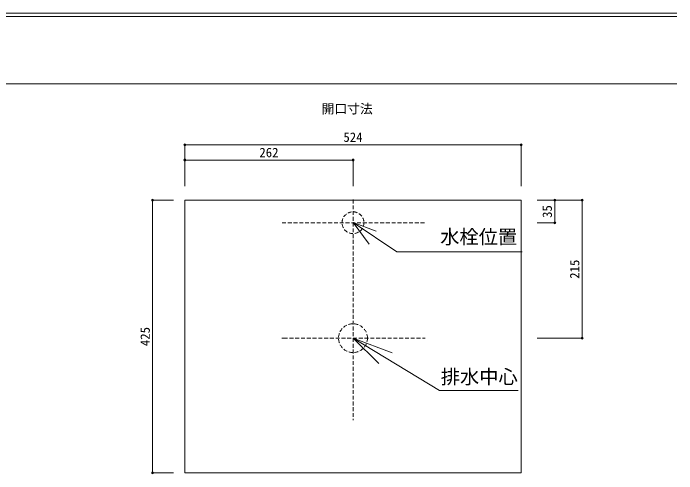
# Model space of a CAD drawing. Units: millimetres, scale not verified. Extents: x -1002 to 1008, y -687 to 676.
# Drawn here: x -32 to 1002, y -78 to 640 of the extents above; entities that cross this region are included whole.
import ezdxf
from ezdxf.enums import TextEntityAlignment as Align

# ---------------------------------------------------------------- set-up
doc = ezdxf.new("R2010")
doc.units = ezdxf.units.MM
doc.header["$LTSCALE"] = 5
doc.header["$PDMODE"] = 32
doc.header["$PDSIZE"] = 3
doc.linetypes.add('DASHED1', pattern=[1.8, 1.2, -0.6])
doc.layers.add('F-0', color=7, linetype='Continuous', lineweight=15)
doc.styles.add('ＭＳ ゴシック', font='')
doc.styles.get('ＭＳ ゴシック').set_extended_font_data('MS Gothic')

msp = doc.modelspace()

# ---------------------------------------------------------------- linework, layer by layer
at = {"layer": 'F-0'}
for p, q in [((1002.034, 640.036), (-1002.086, 640.036)), ((1002.034, 635.036), (-1002.086, 635.036)), ((1002.034, 530.036), (-1002.086, 530.036)), ((497.579, 313.422), (522.747, 279.749)), ((497.579, 313.422), (533.392, 300.374)), ((497.508, 133.312), (558.603, 110.225)), ((497.508, 133.312), (537.978, 93.592))]:
    msp.add_line(p, q, dxfattribs=at)
at = {"layer": 'F-0', "color": 4, "lineweight": 9}
for p, q in [((235.508, 435.016), (759.508, 435.016)), ((235.508, 435.016), (235.508, 370.229)), ((759.508, 435.016), (759.508, 370.229)), ((235.508, 411.147), (497.508, 411.147)), ((235.508, 411.147), (235.508, 370.229)), ((497.508, 411.147), (497.508, 370.229)), ((185.22, 348.312), (185.22, -76.688)), ((185.22, 348.312), (217.955, 348.312)), ((811.894, 348.312), (784.615, 348.312)), ((854.66, 348.312), (784.615, 348.312)), ((811.894, 348.312), (811.894, 313.312)), ((854.66, 348.312), (854.66, 133.312)), ((811.894, 313.312), (784.615, 313.312)), ((854.66, 133.312), (784.615, 133.312)), ((185.22, -76.688), (217.955, -76.688))]:
    msp.add_line(p, q, dxfattribs=at)
at = {"layer": 'F-0', "color": 4, "linetype": 'DASHED1', "lineweight": 9}
for p, q in [((497.508, 349.423), (497.508, 5.126)), ((386.903, 313.312), (609.307, 313.312)), ((389.567, 133.312), (386.336, 133.312)), ((389.567, 133.312), (610.081, 133.312))]:
    msp.add_line(p, q, dxfattribs=at)
at = {"layer": 'F-0'}
for points in [[(235.508, 348.312), (759.508, 348.312), (759.508, -76.688)], [(235.508, 348.312), (235.508, -76.688), (759.508, -76.688)], [(497.579, 313.422), (565.993, 267.773), (760.93, 267.773)], [(497.508, 133.312), (632.19, 51.485), (755.065, 51.485)]]:
    msp.add_lwpolyline(points, dxfattribs=at)
at = {"layer": 'F-0', "color": 4, "linetype": 'DASHED1', "lineweight": 9}
for centre, radius in [((497.508, 313.312), 17), ((497.508, 133.312), 22.5)]:
    msp.add_circle(centre, radius, dxfattribs=at)
at = {"layer": 'F-0', "color": 6}
for p in [(235.508, 435.016), (759.508, 435.016), (235.508, 411.147), (497.508, 411.147), (185.22, 348.312), (811.894, 348.312), (854.66, 348.312), (811.894, 313.312), (854.66, 133.312), (185.22, -76.688)]:
    msp.add_point(p, dxfattribs=at)

# ---------------------------------------------------------------- texts
at = {"layer": 'F-0', "style": 'ＭＳ ゴシック'}
for s, height, p in [('開口寸法', 14.66, (448.326, 479.319)), ('524', 14.66, (482.508, 435.016)), ('262', 14.66, (351.508, 411.147)), ('水栓位置', 21.99, (633.41, 273.643)), ('排水中心', 21.99, (634.219, 55.387))]:
    msp.add_text(s, height=height, dxfattribs=at).set_placement(p, align=Align.BOTTOM_LEFT)
for s, p in [('35', (811.894, 320.812)), ('215', (854.66, 225.812)), ('425', (185.22, 120.812))]:
    msp.add_text(s, height=14.66, rotation=90, dxfattribs=at).set_placement(p, align=Align.BOTTOM_LEFT)

doc.saveas('drawing.dxf')
